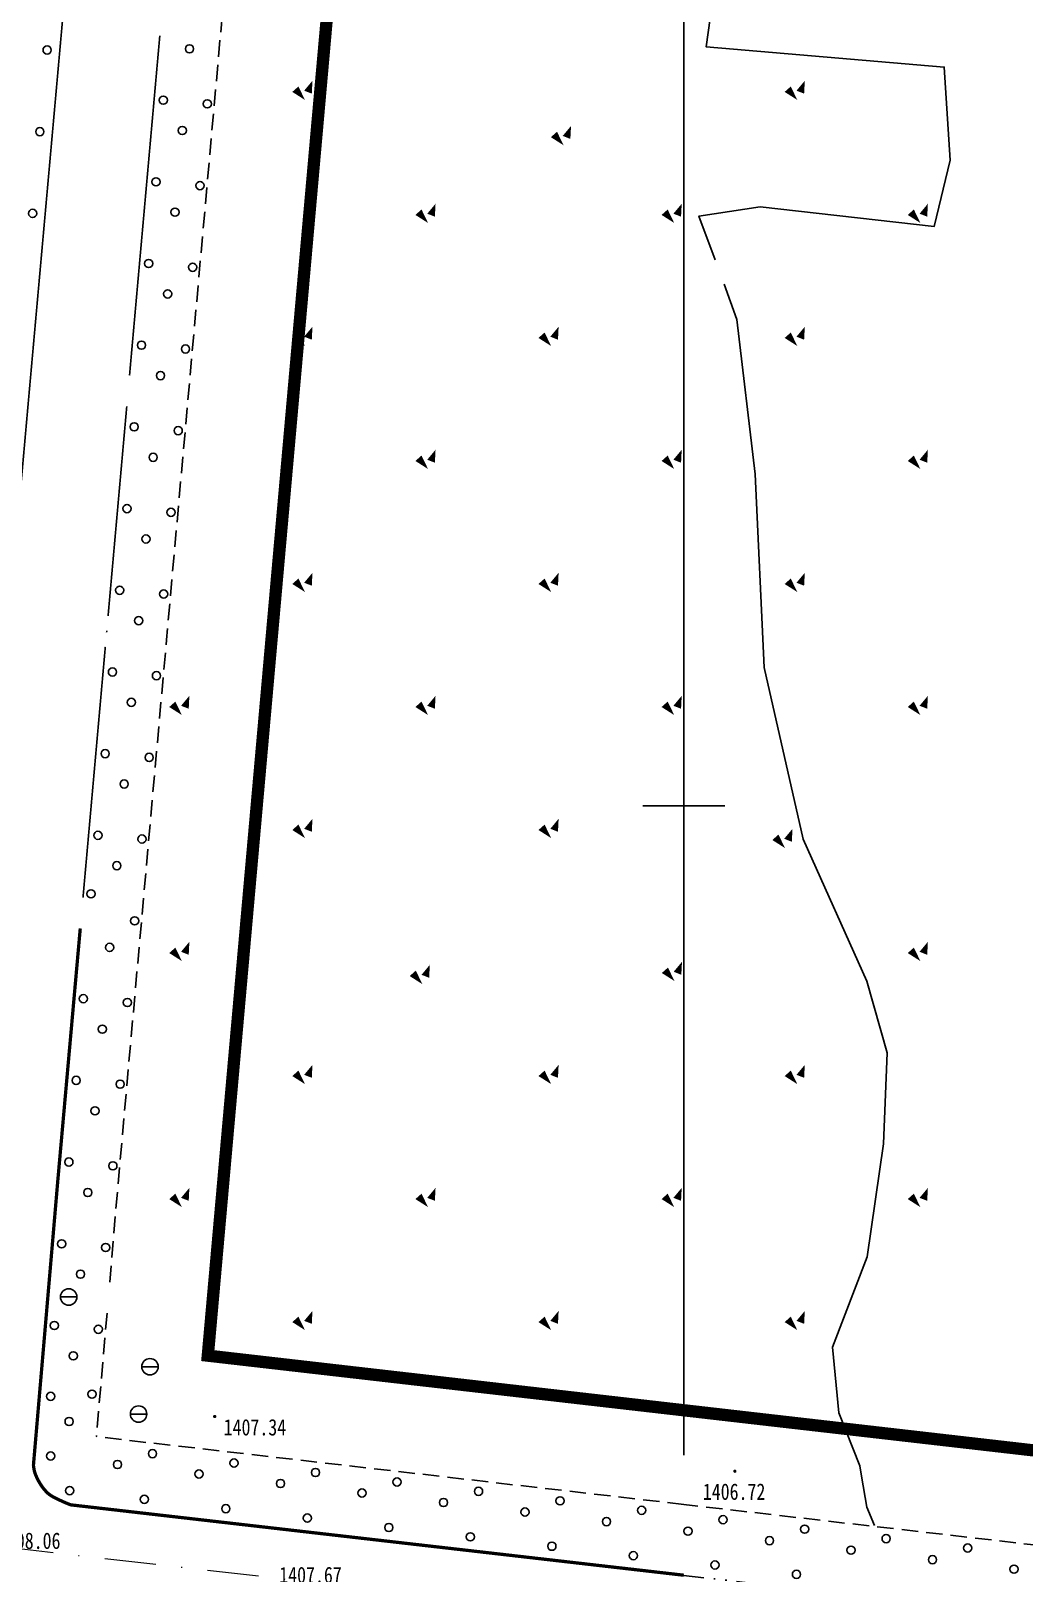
# Model space of a CAD drawing. Extents: x 496261 to 1768172, y 3738341 to 4579341.
# Drawn here: x 496420.4 to 496541.5, y 4379206.5 to 4379394.5 of the extents above; entities that cross this region are included whole.
import ezdxf
from ezdxf.enums import TextEntityAlignment as Align

# ---------------------------------------------------------------- set-up
doc = ezdxf.new("R2010")
doc.units = 0
doc.header["$MEASUREMENT"] = 0
for name, pattern in [('ACAD_ISO05W100', [34, 24, -3, 0.5, -3, 0.5, -3]), ('DASHDOT2', [0.5, 0.25, -0.125, 0, -0.125]), ('DIVIDE', [1.25, 0.5, -0.25, 0, -0.25, 0, -0.25]), ('X5', [3, 2, -1])]:
    doc.linetypes.add(name, pattern=pattern)
doc.layers.get('0').update_dxf_attribs({"color": 8, "linetype": 'CONTINUOUS'})
for name, color, linetype in [('DLSS', 8, 'CONTINUOUS'), ('DMTZ', 8, 'CONTINUOUS'), ('GCD', 8, 'CONTINUOUS'), ('GXYZ', 8, 'CONTINUOUS'), ('TK', 8, 'CONTINUOUS'), ('ZBTZ', 8, 'CONTINUOUS'), ('用地红线', 1, 'DIVIDE')]:
    doc.layers.add(name, color=color, linetype=linetype)
doc.layers.add('道路红线', color=1, linetype='CONTINUOUS', lineweight=0)
doc.styles.add('HZ', font='', dxfattribs={"width": 0.8})
doc.styles.get('HZ').set_extended_font_data('SimSun')
doc.linetypes.add('10411', pattern='A,2,[150,AAA.SHX,S=1,R=0,X=0,Y=1],2,[151,AAA.SHX,S=1,R=0,X=0,Y=3],1e-11', length=4.00000000001)

# ---------------------------------------------------------------- blocks, each defined once
blk = doc.blocks.new('gc170')
at = {"linetype": 'Continuous'}
blk.add_circle((0, 0), 0.5, dxfattribs=at)
blk = doc.blocks.new('GC042')
blk.add_line((-1, 0), (1, 0))
blk.add_circle((0, 0), 1)
blk = doc.blocks.new('gc090')
for points in [[(1.066664264448599, 1.447248345289474, 0, 1, 0), (0.5202711593830847, 0.04853148467022916, 1, 1, 0)], [(-1.01586627992021, 0.4106730617907255, 1, 0, 0), (0.1514897088177749, -0.9020290652614378, 0, 0, 0)]]:
    blk.add_lwpolyline(points, format="xyseb")

msp = doc.modelspace()

# ---------------------------------------------------------------- linework, layer by layer
at = {"linetype": 'Continuous', "flags": 128}
msp.add_lwpolyline([(496500, 4379500), (496499.9999999999, 4379220.826149671)], dxfattribs=at)
at = {"layer": 'DLSS', "color": 8, "linetype": 'Continuous', "flags": 128}
for points, const_width, elevation in [([(496417.7956982662, 4379323.147003423), (496420.24, 4379350.611), (496427.906, 4379436.228), (496433.6117935701, 4379500)], 0.2, 1408.212), ([(496436.1438960107, 4379393.918917606), (496432.4514611551, 4379352.485917605)], 0.2, 1424.425), ([(496432.1172678621, 4379348.735917605), (496429.8370893036, 4379323.149917606)], 0.2, 1424.425), ([(496429.6788766415, 4379321.374605248), (496429.67, 4379321.275), (496429.6611359457, 4379321.175393633)], 0.2, 1424.425), ([(496429.5031348438, 4379319.399917606), (496426.7810830483, 4379288.811917606)], 0.2, 1424.425), ([(496426.4473674005, 4379285.061917606), (496423.715, 4379254.358), (496421.637251001, 4379230.074745222)], 0.4, 1424.425), ([(496421.637251001, 4379230.074745222), (496420.741, 4379219.6)], 0.4, 1424.425)]:
    msp.add_lwpolyline(points, dxfattribs=dict(at, const_width=const_width, elevation=elevation))
at = {"layer": 'DLSS', "color": 8, "linetype": 'X5', "flags": 128}
for points, elevation in [([(496448.5557514618, 4379450.125917606), (496443.604, 4379394.788), (496436.963, 4379320.269), (496431.008, 4379253.352), (496430.0283817527, 4379241.902917606)], 1423.931), ([(496429.7075203683, 4379238.152917606), (496428.9425555714, 4379229.212552303)], 1423.931), ([(496428.9425555714, 4379229.212552303), (496428.4192995544, 4379223.097107569)], 1423.931), ([(496500, 4379214.830741707), (496428.4192995544, 4379223.097107569)], 1400.29), ([(496901.0673461768, 4379168.514215075), (496500, 4379214.830741707)], 1400.29)]:
    msp.add_lwpolyline(points, dxfattribs=dict(at, elevation=elevation))
at = {"layer": 'DLSS', "color": 8, "linetype": 'Continuous', "const_width": 0.4, "flags": 128}
msp.add_lwpolyline([(496425.3586881873, 4379214.75184804, -0.004801258878618547), (496425.31, 4379214.77, -0.03341792603499982), (496423.089414075, 4379215.784300339, -0.08095336077285255), (496422.287, 4379216.403, -0.04857686677711242), (496421.5904424861, 4379217.309213446, -0.04266835224084427), (496420.998, 4379218.467, -0.04117924358754325), (496420.8594039907, 4379218.906668052, -0.02696319135468231), (496420.741, 4379219.6)], format="xyb", dxfattribs=at)
msp.add_lwpolyline([(496425.3355416553, 4379214.774421797), (496500, 4379206.201019785)], dxfattribs=at)
at = {"layer": 'DMTZ', "color": 8, "linetype": '10411', "flags": 128}
for points, elevation in [([(496502.723, 4379392.569), (496505.911, 4379415.324), (496510.791, 4379432.629), (496514.052, 4379441.977)], 1414.589), ([(496502.7315150146, 4379392.643458861), (496502.723, 4379392.569), (496531.744, 4379390.1), (496532.479, 4379378.721), (496530.502, 4379370.652), (496509.293, 4379373.039), (496501.852, 4379371.93), (496503.8189068311, 4379366.57590207)], 1414.657), ([(496504.9029594756, 4379363.625012924), (496506.483, 4379359.324), (496508.707, 4379340.448), (496509.777, 4379316.878), (496514.563, 4379295.954), (496522.313, 4379278.631), (496524.798, 4379269.886), (496524.348, 4379258.815), (496522.35, 4379245.03), (496518.117, 4379233.994), (496518.894, 4379226.015), (496521.453, 4379219.53), (496521.6681028098, 4379218.268818263)], 1414.657), ([(496521.6681028098, 4379218.268818263), (496522.308, 4379214.517), (496523.252306143, 4379212.265605755)], 1414.657)]:
    msp.add_lwpolyline(points, dxfattribs=dict(at, elevation=elevation))
at = {"layer": 'GCD', "color": 8, "linetype": 'Continuous', "const_width": 0.2, "elevation": 1407.337, "flags": 128}
msp.add_lwpolyline([(496442.7351584357, 4379225.55396962, 1), (496442.9351584357, 4379225.55396962, 1)], format="xyb", close=True, dxfattribs=at)
at = {"layer": 'GCD', "color": 8, "linetype": 'Continuous', "const_width": 0.2, "flags": 128}
msp.add_lwpolyline([(496506.123896097, 4379218.882017287, 1), (496506.323896097, 4379218.882017287, 1)], format="xyb", close=True, dxfattribs=at)
at = {"layer": 'TK', "color": 8, "linetype": 'Continuous'}
for p, q in [((496500, 4379295), (496500, 4379305)), ((496495, 4379300), (496505, 4379300))]:
    msp.add_line(p, q, dxfattribs=at)
at = {"layer": '用地红线', "color": 1, "linetype": 'ACAD_ISO05W100', "ltscale": 0.4}
msp.add_line((496425.3586881874, 4379214.75184804, 1400.702), (497174.2355416553, 4379128.781421797, 1400.702), dxfattribs=at)
at = {"layer": '用地红线', "color": 1, "linetype": 'DIVIDE', "ltscale": 15, "const_width": 1.5, "elevation": 1400.702}
msp.add_lwpolyline([(497214.3830568446, 4379517.074412932), (496699.1606848142, 4379622.029276374), (496480.5594141973, 4379666.649249857), (496441.9916467214, 4379232.973755619), (497169.1999581728, 4379149.490859582), (497215.277101439, 4379514.339923321), (497215.3040422461, 4379514.779272475), (497215.3036121577, 4379515.311243673), (497214.6162615127, 4379516.673950867)], close=True, dxfattribs=at)
at = {"layer": '用地红线', "color": 4, "linetype": 'DIVIDE', "ltscale": 15, "const_width": 1.5, "elevation": 1400.702}
msp.add_lwpolyline([(496480.5594141973, 4379666.649249857), (496626.0563747142, 4379636.951021197), (496573.2067975241, 4379217.910367839), (496441.9916467214, 4379232.973755619)], close=True, dxfattribs=at)
at = {"layer": '道路红线', "linetype": 'DASHDOT2', "ltscale": 25}
msp.add_line((496379.3644177971, 4379214.004746328, 688.4894174159929), (497330.2262847077, 4379104.833969335, 688.4895231951192), dxfattribs=at)

# ---------------------------------------------------------------- block references
at = {"layer": 'DMTZ', "color": 8, "linetype": 'Continuous'}
for p in [(496453.6808298672, 4379386.985), (496513.6808298672, 4379386.985), (496485.1923371348, 4379381.466368934), (496468.6808298672, 4379371.985), (496498.6808298672, 4379371.985), (496528.6808298672, 4379371.985), (496453.6808298672, 4379356.985), (496483.6808298672, 4379356.985), (496513.6808298672, 4379356.985), (496468.6808298672, 4379341.985), (496498.6808298672, 4379341.985), (496528.6808298672, 4379341.985), (496453.6808298672, 4379326.985), (496483.6808298672, 4379326.985), (496513.6808298672, 4379326.985), (496438.6808298672, 4379311.985), (496468.6808298672, 4379311.985), (496498.6808298672, 4379311.985), (496528.6808298672, 4379311.985), (496453.6808298672, 4379296.985), (496483.6808298672, 4379296.985), (496512.1819903202, 4379295.76670586), (496438.6808298672, 4379281.985), (496528.6808298672, 4379281.985), (496467.9845474943, 4379279.179875883), (496498.7142524567, 4379279.549951199), (496453.6808298672, 4379266.985), (496483.6808298672, 4379266.985), (496513.6808298672, 4379266.985), (496438.6808298672, 4379251.985), (496468.6808298672, 4379251.985), (496498.6808298672, 4379251.985), (496528.6808298672, 4379251.985), (496453.6808298672, 4379236.985), (496483.6808298672, 4379236.985), (496513.6808298672, 4379236.985)]:
    msp.add_blockref('gc090', p, dxfattribs=at)
at = {"layer": 'GXYZ', "color": 8, "linetype": 'Continuous'}
for p in [(496425.03841567, 4379240.12628969, 1409.161), (496434.943, 4379231.625, 1408.062), (496433.551, 4379225.853, 1407.544)]:
    msp.add_blockref('GC042', p, dxfattribs=at)
at = {"layer": 'ZBTZ', "color": 8, "linetype": 'Continuous'}
for p, rotation in [((496439.7643589271, 4379392.31619711), 264.9189838164284), ((496422.4085417223, 4379392.16971862), 84.9236274708501), ((496436.5617983896, 4379386.063152918), 84.92526962064964), ((496441.9249448942, 4379385.60426582), 84.92526962064964), ((496421.5237062718, 4379382.208942234), 84.9236274708501), ((496438.878716191, 4379382.355492469), 264.9189838164284), ((496435.6772484277, 4379376.102351175), 84.92526962064964), ((496441.0403949323, 4379375.643464077), 84.92526962064964), ((496420.6388708212, 4379372.248165847), 84.9236274708501), ((496437.993073455, 4379372.394787828), 264.9189838164284), ((496434.7926984658, 4379366.141549432), 84.92526962064964), ((496440.1558449704, 4379365.682662334), 84.92526962064964), ((496437.1074307189, 4379362.434083187), 264.9189838164284), ((496433.9081485039, 4379356.180747688), 84.92526962064964), ((496439.2712950085, 4379355.72186059), 84.92526962064964), ((496436.2217879829, 4379352.473378547), 264.9189838164284), ((496433.023598542, 4379346.219945945), 84.92526962064964), ((496438.3867450466, 4379345.761058847), 84.92526962064964), ((496435.3361452468, 4379342.512673905), 264.9189838164284), ((496432.1390485801, 4379336.259144202), 84.92526962064964), ((496437.5021950847, 4379335.800257104), 84.92526962064964), ((496434.4505025106, 4379332.551969265), 264.9189838164284), ((496431.2544986181, 4379326.298342459), 84.92526962064964), ((496436.6176451228, 4379325.839455361), 84.92526962064964), ((496433.5648597746, 4379322.591264623), 264.9189838164284), ((496430.3699486562, 4379316.337540716), 84.92526962064964), ((496435.7330951609, 4379315.878653619), 84.92526962064964), ((496432.6792170385, 4379312.630559983), 264.9189838164284), ((496429.4853986943, 4379306.376738973), 84.92526962064964), ((496434.848545199, 4379305.917851876), 84.92526962064964), ((496431.7935743024, 4379302.669855341), 264.9189838164284), ((496428.6008487325, 4379296.41593723), 84.92526962064964), ((496433.9639952371, 4379295.957050133), 84.92526962064964), ((496430.9079315664, 4379292.709150701), 264.9189838164284), ((496427.7528457509, 4379289.281265819), 84.92526962064964), ((496433.0794452752, 4379285.99624839), 84.92526962064964), ((496430.0222888303, 4379282.748446059), 264.9189838164284), ((496426.8317488086, 4379276.494333744), 84.92526962064964), ((496432.1948953133, 4379276.035446647), 84.92526962064964), ((496429.1366460942, 4379272.787741419), 264.9189838164284), ((496425.9471988467, 4379266.533532), 84.92526962064964), ((496431.3103453514, 4379266.074644903), 84.92526962064964), ((496428.2510033581, 4379262.827036778), 264.9189838164284), ((496425.0626488848, 4379256.572730257), 84.92526962064964), ((496430.4257953895, 4379256.11384316), 84.92526962064964), ((496427.365360622, 4379252.866332137), 264.9189838164284), ((496424.1780989229, 4379246.611928514), 84.92526962064964), ((496429.5412454276, 4379246.153041417), 84.92526962064964), ((496426.479717886, 4379242.905627497), 264.9189838164284), ((496423.293548961, 4379236.651126771), 84.92526962064964), ((496428.6566954657, 4379236.192239674), 84.92526962064964), ((496425.5940751499, 4379232.944922855), 264.9189838164284), ((496422.8440101399, 4379228.010529428), 353.4348483655157), ((496427.874148063, 4379228.275041671), 353.4348483655157), ((496425.0893111148, 4379224.948015903), 353.4348483655157), ((496422.8440101399, 4379220.736488625), 353.4348483655157), ((496430.9804524535, 4379219.704967783), 353.3326252150445), ((496435.2549059886, 4379221.023106275), 353.3927434784629), ((496445.1884879973, 4379219.872476675), 353.3927434784629), ((496440.9128216825, 4379218.543915888), 353.3326252150445), ((496455.1220700059, 4379218.721847074), 353.3927434784629), ((496465.0556520146, 4379217.571217474), 353.3927434784629), ((496425.1642752936, 4379216.51797457), 353.4348483655157), ((496450.8451909113, 4379217.382863995), 353.3326252150445), ((496460.7775601402, 4379216.2218121), 353.3326252150445), ((496474.9892340232, 4379216.420587873), 353.3927434784629), ((496434.2539865816, 4379215.451878522), 353.4348483655157), ((496444.1884114697, 4379214.308549111), 353.4348483655157), ((496470.7099293691, 4379215.060760206), 353.3326252150445), ((496480.642298598, 4379213.899708312), 353.3326252150445), ((496484.9228160318, 4379215.269958273), 353.3927434784629), ((496494.8563980405, 4379214.119328672), 353.3927434784629), ((496454.1228363578, 4379213.165219699), 353.4348483655157), ((496464.0572612459, 4379212.021890288), 353.4348483655157), ((496490.5746678269, 4379212.738656417), 353.3326252150445), ((496504.7899800491, 4379212.968699072), 353.3927434784629), ((496514.7235620578, 4379211.818069471), 353.3927434784629), ((496473.991686134, 4379210.878560877), 353.4348483655157), ((496500.5070370558, 4379211.577604524), 353.3326252150445), ((496510.4394062847, 4379210.416552629), 353.3326252150445), ((496524.6571440664, 4379210.667439871), 353.3927434784629), ((496483.9261110222, 4379209.735231466), 353.4348483655157), ((496493.8605359103, 4379208.591902055), 353.4348483655157), ((496520.3717755136, 4379209.255500735), 353.3326252150445), ((496530.3041447424, 4379208.094448841), 353.3326252150445), ((496534.5907260751, 4379209.51681027), 353.3927434784629), ((496503.7949607984, 4379207.448572644), 353.4348483655157), ((496513.7293856865, 4379206.305243232), 353.4348483655157), ((496540.2365139714, 4379206.933396947), 353.3326252150445)]:
    msp.add_blockref('gc170', p, dxfattribs=dict(at, rotation=rotation))

# ---------------------------------------------------------------- texts
at = {"layer": 'GCD', "color": 8, "linetype": 'Continuous', "style": 'HZ', "width": 0.8}
for s, p in [('1407.34', (496443.9250427751, 4379224.24275353, 1407.337)), ('1406.72', (496502.3211520987, 4379216.390015286)), ('1408.06', (496416.419, 4379210.408, 1408.062)), ('1407.67', (496450.699, 4379206.231, 1407.667))]:
    msp.add_text(s, height=2, dxfattribs=at).set_placement(p, align=Align.MIDDLE_LEFT)

doc.saveas('drawing.dxf')
